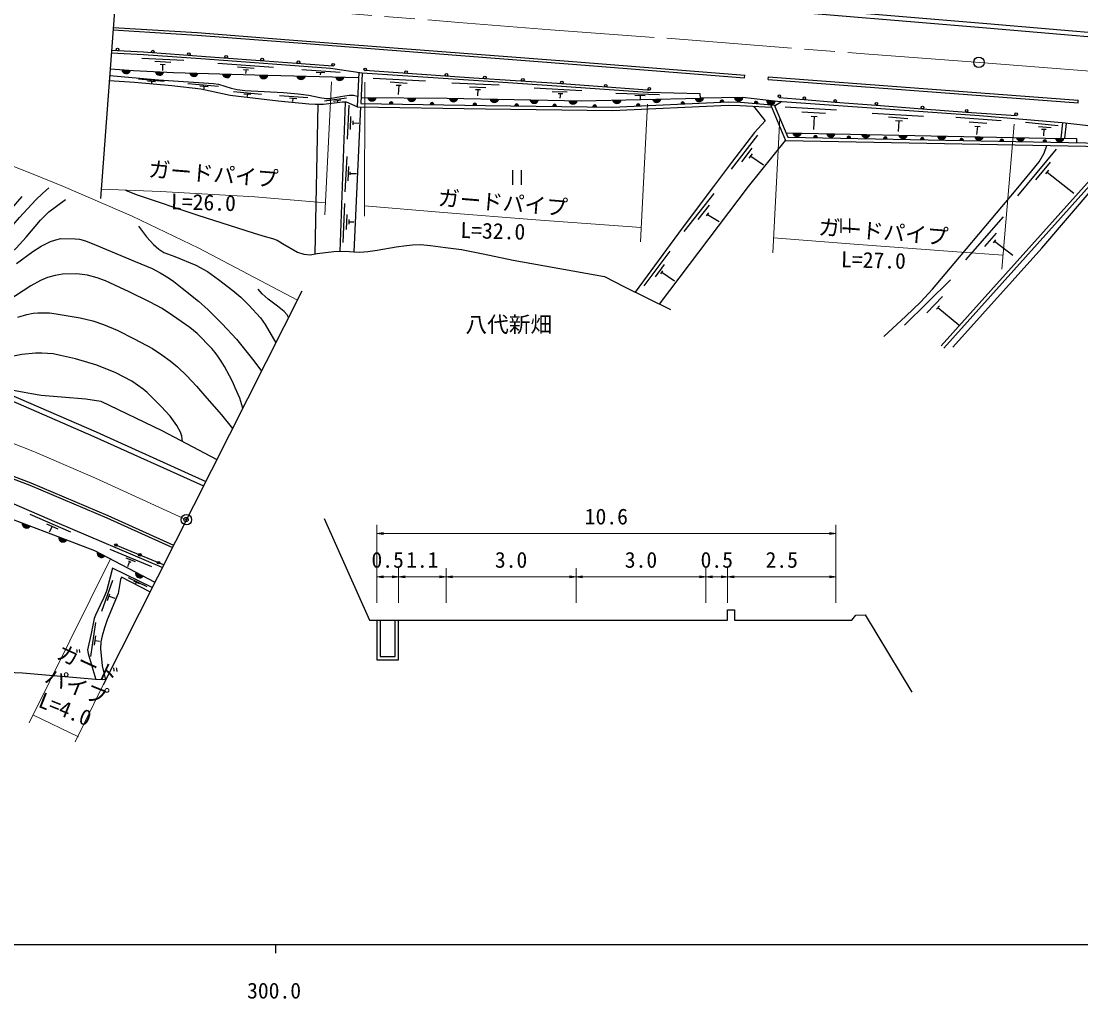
# Model space of a CAD drawing. Units: millimetres at full size, sheet at 1:1000, with parts at other scales. Extents: x 40000 to 680000, y 20000 to 380000.
# Drawn here: x 338645 to 460989, y 198715 to 311600 of the extents above; entities that cross this region are included whole.
import ezdxf
from ezdxf.enums import TextEntityAlignment as Align

# ---------------------------------------------------------------- set-up
doc = ezdxf.new("R2010")
doc.units = ezdxf.units.MM
doc.header["$LTSCALE"] = 1000
doc.header["$PDMODE"] = 32
doc.header["$PDSIZE"] = 500
doc.linetypes.add('CHAIN', pattern=[18.5, 12, -1.5, 3.5, -1.5])
for name, color, linetype, lineweight in [('M-BGD', 7, 'Continuous', 25), ('M-BMK', 2, 'CHAIN', 13), ('M-BMK-OTRS', 5, 'Continuous', 25), ('M-BMK-SRVR', 3, 'Continuous', 25), ('M-STR-HTXT', 7, 'Continuous', 13), ('M-STR-STRC', 7, 'Continuous', 25), ('M-TTL-BAND', 7, 'Continuous', 25)]:
    doc.layers.add(name, color=color, linetype=linetype, lineweight=lineweight)
doc.layers.add('M-BMK-HTXT', color=7, linetype='Continuous')
doc.layers.add('M-OTRS', color=6, linetype='Continuous')
doc.styles.add('ＭＳ ゴシック', font='')
doc.styles.get('ＭＳ ゴシック').set_extended_font_data('MS Gothic')

# ---------------------------------------------------------------- blocks, each defined once
blk = doc.blocks.new('open_arrow')
at = {"color": 0, "linetype": 'Continuous', "lineweight": -2}
blk.add_lwpolyline([(7.5, 1.25), (0, 0), (7.5, -1.25)], dxfattribs=at)

msp = doc.modelspace()

# ---------------------------------------------------------------- hatches: boundary and pattern name
at = {"layer": 'M-BGD'}
for points in [[(350270, 306000, 0.82183), (351258, 305924)], [(354120, 305785, 0.82183), (355110, 305741)], [(358096, 305633, 0.82183), (359087, 305602)], [(361877, 305514, 0.82183), (362868, 305483)], [(366149, 305384, 0.82183), (367139, 305360)], [(370469, 305281, 0.82183), (371460, 305257)], [(374935, 305174, 0.82183), (375926, 305150)], [(378648, 302797, 0.82183), (379639, 302788)], [(381567, 302048, 0.4608), (381370, 302286, 0.4608), (381165, 302055)], [(383234, 302757, 0.82183), (384225, 302748)], [(386279, 301975, 0.4608), (386082, 302213, 0.4608), (385878, 301981)], [(388072, 302712, 0.82183), (389063, 302693)], [(392788, 302622, 0.82183), (393778, 302603)], [(397390, 302534, 0.82183), (398380, 302515)], [(401862, 302448, 0.82183), (402852, 302429)], [(406933, 302502, 0.82183), (407924, 302524)], [(411529, 302605, 0.82183), (412520, 302627)], [(415232, 302062, 0.4608), (415021, 302287, 0.4608), (414831, 302043)], [(416451, 302715, 0.82183), (417441, 302732)], [(419756, 302270, 0.4608), (419544, 302496, 0.4608), (419354, 302252)], [(420993, 302768, 0.82183), (421984, 302778)], [(423694, 302094, 0.4608), (423514, 302345, 0.4608), (423294, 302128)], [(424706, 302453, 0.82183), (425690, 302339)], [(391218, 301898, 0.4608), (391021, 302136, 0.4608), (390816, 301904)], [(396052, 301829, 0.4608), (395855, 302067, 0.4608), (395651, 301835)], [(400435, 301768, 0.4608), (400237, 302006, 0.4608), (400033, 301774)], [(405062, 301704, 0.4608), (404865, 301942, 0.4608), (404661, 301710)], [(410092, 301824, 0.4608), (409880, 302050, 0.4608), (409690, 301806)], [(427736, 298704, 0.82183), (428726, 298684)], [(431643, 298625, 0.82183), (432633, 298605)], [(435680, 298544, 0.82183), (436671, 298524)], [(430553, 298147, 0.4608), (430357, 298386, 0.4608), (430151, 298154)], [(434403, 298074, 0.4608), (434207, 298313, 0.4608), (434002, 298082)], [(438624, 297995, 0.4608), (438428, 298233, 0.4608), (438223, 298002)], [(439973, 298457, 0.82183), (440964, 298437)], [(442888, 297914, 0.4608), (442692, 298153, 0.4608), (442487, 297922)], [(444433, 298367, 0.82183), (445424, 298346)], [(447432, 297829, 0.4608), (447236, 298067, 0.4608), (447031, 297836)], [(448741, 298278, 0.82183), (449732, 298258)], [(452057, 297741, 0.4608), (451861, 297980, 0.4608), (451655, 297749)], [(453536, 298180, 0.82183), (454527, 298159)], [(457035, 297648, 0.4608), (456839, 297886, 0.4608), (456634, 297655)], [(458055, 298091, 0.82183), (459046, 298074)], [(338772, 253646, 0.82183), (339699, 253295)], [(342986, 252051, 0.82183), (343913, 251701)], [(347429, 250324, 0.82183), (348305, 249862)], [(351871, 247981, 0.82183), (352747, 247519)]]:
    msp.add_hatch(color=256, dxfattribs=at).paths.add_polyline_path(points)

# ---------------------------------------------------------------- linework, layer by layer
for p, q in [((352582, 307329), (357407, 307101)), ((354059, 306973), (355915, 306859)), ((354688, 306624), (355256, 306587)), ((354972, 306605), (354953, 305920)), ((361348, 306754), (367763, 306304)), ((363606, 306318), (365530, 306172)), ((364322, 306026), (364907, 305980)), ((364614, 306003), (364560, 305564)), ((371036, 306014), (375467, 305704)), ((352175, 304936), (355165, 304693)), ((353211, 304705), (354167, 304634)), ((353689, 304669), (353689, 304448)), ((372685, 305713), (373686, 305661)), ((373186, 305687), (373168, 305389)), ((379302, 305036), (385331, 304711)), ((357886, 304416), (361438, 304111)), ((359283, 304143), (360215, 304067)), ((359749, 304105), (359717, 303791)), ((363162, 303484), (366390, 303184)), ((381265, 304584), (383210, 304449)), ((381946, 304224), (382535, 304207)), ((382241, 304216), (382184, 303132)), ((388358, 304472), (393842, 304254)), ((390421, 304036), (392292, 303960)), ((391087, 303729), (391664, 303703)), ((391376, 303716), (391331, 302999)), ((397867, 303905), (403372, 303592)), ((399946, 303487), (401688, 303429)), ((364367, 303225), (365164, 303164)), ((364766, 303195), (364742, 302892)), ((368470, 303037), (371759, 302781)), ((369634, 302759), (370476, 302684)), ((370009, 302726), (369982, 302309)), ((373671, 302413), (376213, 302765)), ((374697, 302370), (375538, 302527)), ((375118, 302449), (375151, 302259)), ((375487, 285018), (376094, 302256)), ((400654, 303243), (401165, 303232)), ((400910, 303238), (400852, 302721)), ((407306, 303284), (412340, 303133)), ((409513, 303039), (410696, 303021)), ((410105, 303030), (410098, 302573)), ((372895, 301969), (372533, 284722)), ((376336, 297966), (376500, 301891)), ((377832, 301706), (377052, 284956)), ((426869, 301707), (432784, 301375)), ((428785, 301133), (431501, 300967)), ((436897, 300981), (442812, 300649)), ((376661, 299077), (376721, 300600)), ((376984, 299625), (376958, 300079)), ((376971, 299852), (377633, 299820)), ((429841, 300651), (430566, 300605)), ((430203, 300628), (430128, 299097)), ((438783, 300544), (441016, 300363)), ((439598, 300121), (440383, 300091)), ((439990, 300106), (439915, 298854)), ((446552, 300514), (451790, 300117)), ((448097, 299981), (450149, 299830)), ((454589, 299939), (458364, 299556)), ((458877, 299848), (458699, 298080)), ((459292, 299802), (459090, 298074)), ((448740, 299475), (449383, 299434)), ((449062, 299454), (448959, 298504)), ((456108, 299446), (457571, 299323)), ((456436, 299146), (456983, 299132)), ((456709, 299139), (456682, 298380)), ((420671, 294512), (423701, 298433)), ((421845, 295348), (423044, 296953)), ((422690, 295786), (423076, 296276)), ((453734, 291441), (458166, 296828)), ((376035, 291908), (376273, 295966)), ((422883, 296031), (424368, 295025)), ((455812, 293294), (457480, 295313)), ((376401, 293178), (376493, 294810)), ((376613, 293857), (376631, 294194)), ((376622, 294025), (377360, 294029)), ((395382, 294385), (395382, 292708)), ((396382, 294385), (396382, 292708)), ((456965, 293989), (457280, 294380)), ((457123, 294184), (460176, 291739)), ((415182, 287312), (418654, 291702)), ((375832, 286041), (376010, 290537)), ((416817, 288683), (418126, 290343)), ((376199, 287533), (376267, 289260)), ((417768, 289126), (418039, 289464)), ((417904, 289295), (419229, 288473)), ((433287, 288835), (433287, 287158)), ((434287, 288835), (434287, 287158)), ((447728, 284034), (452076, 288998)), ((376531, 288177), (376531, 288685)), ((376531, 288431), (377058, 288450)), ((449910, 285572), (451266, 287127)), ((450898, 286024), (451161, 286350)), ((451030, 286187), (453148, 284594)), ((410591, 281059), (413589, 285056)), ((411896, 282086), (412909, 283515)), ((412501, 282440), (412730, 282769)), ((412616, 282605), (414062, 281632)), ((440647, 276509), (445936, 281722)), ((443223, 277943), (445037, 279816)), ((444310, 278330), (444687, 278743)), ((444498, 278536), (446912, 276557)), ((339639, 254683), (344335, 252618)), ((341556, 253566), (342887, 252964)), ((342221, 253265), (341888, 252594)), ((355095, 248832), (349586, 251113)), ((348889, 250625), (353689, 248616)), ((350714, 249648), (351804, 249198)), ((351168, 249208), (350936, 248604)), ((351028, 249270), (351308, 249146)), ((350980, 247362), (353139, 246341)), ((347940, 243461), (349209, 247043)), ((351596, 246973), (352251, 246659)), ((351924, 246816), (351842, 246643)), ((348606, 244697), (348894, 245473)), ((348792, 245198), (349456, 244961)), ((346704, 238252), (347256, 242161)), ((347123, 239536), (347259, 240621)), ((347191, 240078), (347675, 240003))]:
    msp.add_line(p, q, dxfattribs=at)
for points in [[(349839, 318602), (365006, 317532), (374082, 316894), (380371, 316478), (397236, 315271), (412890, 313982), (423277, 313060), (450110, 310842), (464486, 309602), (467611, 309362), (476986, 308485), (482628, 309541), (486331, 310178)], [(349876, 319100), (365041, 318031), (374116, 317393), (380405, 316977), (397274, 315769), (412933, 314481), (423320, 313558), (450152, 311340), (464527, 310100), (467653, 309860), (476963, 308990), (482539, 310033), (486329, 310685)], [(485388, 310016), (463768, 295161), (444868, 274104)], [(486331, 310178), (464034, 294859), (445166, 273837)], [(494922, 294570), (492973, 294969), (483699, 296447), (475820, 297517), (461543, 299556), (458843, 299852), (449311, 300656), (425953, 302308), (421921, 302777), (417087, 302730), (417022, 303196), (410955, 303354), (400509, 304115), (390872, 304736), (378014, 305610), (374343, 306131), (359930, 307204), (352766, 307718), (349054, 307916)], [(374635, 306424), (359952, 307503), (352785, 308018), (349076, 308215)], [(348921, 306104), (351620, 305896), (356226, 305691), (365637, 305396), (377590, 305110)], [(411197, 303648), (410970, 303654), (400530, 304414), (390892, 305035), (378333, 305889)], [(377427, 301713), (376198, 302258), (375743, 302251), (373536, 301986), (372615, 301962), (371852, 302010), (368303, 302383), (362792, 303016), (360478, 303515), (359400, 303736), (356031, 304137), (351737, 304516), (348820, 304731)], [(348864, 305329), (354515, 304843), (360855, 304404), (361423, 304340), (362873, 303872), (363579, 303707), (364451, 303606), (368930, 303358), (370624, 303216), (371866, 303048), (373133, 302802), (373867, 302689), (374266, 302656), (375514, 302906), (376520, 303064), (377018, 303055), (377486, 302953)], [(377616, 305666), (377427, 301713), (392246, 301482), (406936, 301278), (420287, 301895), (421673, 301868), (425268, 301686)], [(378014, 305610), (377846, 302106), (392252, 301882), (406930, 301678), (420282, 302295), (421694, 302268), (425749, 301915), (426376, 302278)], [(377879, 302803), (387826, 302717), (403300, 302421), (417087, 302730)], [(426173, 302787), (429060, 302570), (432621, 302244), (437375, 301919), (442694, 301484), (447802, 301106), (453520, 300715)], [(423199, 301791), (424553, 300095), (423326, 298756), (420642, 295286), (418579, 292502), (414962, 287703), (409528, 280327)], [(425149, 301967), (426910, 297815), (463610, 297124)], [(425600, 301928), (427177, 298210), (463610, 297524)], [(426961, 298720), (441826, 298420), (456913, 298110), (460486, 298050), (460478, 297583)], [(412330, 278939), (422615, 292510), (426910, 297815)], [(438243, 275201), (440790, 277538), (442478, 279158), (443874, 280646), (446363, 283611), (450635, 288711), (453535, 292123), (455323, 294311), (456168, 295359), (456744, 296351), (457057, 297247)], [(446210, 273953), (456504, 285409), (462657, 292592), (465175, 294926)], [(267170, 292054), (267771, 291123), (269428, 289268), (271007, 287965), (273593, 286271), (275844, 285164), (278374, 284154), (280797, 283411), (283649, 282685), (286876, 282156), (290412, 281676), (295632, 280727), (301576, 279551), (307061, 278297), (321967, 273617), (333742, 269411), (347048, 263653), (359690, 257929)], [(267937, 292054), (268262, 291474), (269845, 289701), (271364, 288449), (273891, 286793), (276088, 285713), (278573, 284720), (280959, 283989), (283772, 283273), (286965, 282750), (290507, 282269), (295744, 281316), (301701, 280138), (307217, 278877), (322158, 274186), (333962, 269969), (347291, 264202), (359961, 258465)], [(324567, 280000), (325200, 280137), (326250, 280328), (327313, 280612), (328573, 281007), (329613, 281410), (330317, 281775), (331028, 282157), (331716, 282555), (332692, 283222), (333482, 283827), (334547, 284687), (335603, 285725), (336989, 287228), (338459, 288944), (340327, 290974), (341124, 291702), (341841, 292344)], [(337539, 289932), (338774, 291372)], [(350672, 292101), (351911, 291574), (359024, 289212), (365412, 287166), (366550, 286828), (367671, 286520), (368194, 286321), (368809, 285936), (370561, 284938), (371283, 284693), (371994, 284634), (372834, 284772), (374730, 285008), (376057, 285026), (377052, 284956), (377742, 284924), (378687, 284996), (379752, 285143), (381921, 285539), (383125, 285707), (383836, 285785), (384768, 285811), (385900, 285694), (387621, 285474), (389472, 285254), (391975, 284748), (395430, 284023), (405980, 282102), (408245, 280962), (413621, 278300)], [(327047, 278817), (328022, 279111), (328826, 279395), (329788, 279758), (331568, 280519), (332628, 281059), (333580, 281648), (334523, 282334), (335534, 283149), (338081, 285392), (339229, 286650), (340875, 288641), (341829, 289568), (343766, 291006)], [(352173, 287949), (353115, 286694), (353928, 285809), (354520, 285292), (355111, 284907), (356369, 284420), (358809, 283444), (360141, 282690), (361432, 281774), (363065, 280512), (364000, 279725), (364946, 278818), (366261, 277344), (366798, 276566), (368047, 274470)], [(338097, 283625), (339982, 284994), (340933, 285632), (342044, 286142), (342659, 286366), (343226, 286506), (344866, 286480), (345378, 286417), (346057, 286228), (347313, 285741), (351809, 283845), (353751, 283054), (354699, 282533), (355148, 282266), (355755, 281883), (356257, 281532), (357241, 280788), (359114, 279276), (360247, 278260), (361867, 276655), (363505, 274886), (365524, 272377), (366382, 271174)], [(364230, 266916), (363878, 268087), (363368, 269269), (363070, 269921), (362715, 270660), (362111, 271719), (361719, 272329), (361335, 272932), (361041, 273361), (360656, 273806), (358966, 275520), (358121, 276236), (356133, 277614), (354930, 278416), (353545, 279167), (351109, 280336), (348395, 281602), (347424, 281964), (346316, 282268), (345060, 282415), (343415, 282397), (342562, 282254), (341700, 282015), (340882, 281663), (339749, 281052), (337085, 279321)], [(369524, 277394), (369360, 277687), (368996, 278072), (368256, 278706), (367162, 279519), (366452, 280126), (365993, 280673)], [(325826, 278419), (333602, 270098), (334900, 269789), (337089, 269145), (337959, 268950), (338980, 268756), (339825, 268613), (340956, 268435), (343308, 268215), (346100, 267988), (347830, 267723), (354876, 264337), (361245, 261006)], [(338250, 277413), (339278, 277722), (340028, 277883), (340553, 277921), (341910, 277921), (342687, 277822), (345440, 277353), (346927, 276996), (348166, 276576), (349717, 275937), (351671, 274932), (353821, 273800), (354892, 273090), (355832, 272374), (356676, 271672), (357780, 270656), (358884, 269465), (360078, 268052), (361761, 266146), (363052, 264583)], [(357274, 263083), (357176, 263695), (357021, 264143), (356600, 264920), (355827, 265987), (354818, 267120), (353201, 268727), (352725, 269096), (351417, 270026), (349570, 270989), (347364, 271863), (344902, 272607), (343171, 272998), (342338, 273177), (341031, 273270), (340286, 273276), (338724, 273109), (334769, 272327), (333391, 272011)], [(354930, 248507), (342793, 253663), (336691, 256319), (325744, 260292), (319068, 262692)], [(319068, 262692), (321669, 259497), (326568, 258066), (330141, 256916), (341574, 252585), (347104, 250495), (354077, 246817)], [(373636, 254195), (378878, 242438), (379712, 242438), (382212, 242438), (387712, 242438), (402712, 242438), (417712, 242438), (420212, 242438), (420212, 243624), (420993, 243624), (420988, 242438), (432712, 242438), (434558, 242438), (435017, 243012), (436104, 243061), (441487, 234129)], [(353765, 246200), (349194, 248440), (348648, 246374), (348485, 245775), (348196, 245040), (347750, 244157), (347208, 243020), (347074, 242638), (346724, 240898), (346313, 239026), (346374, 238589), (346812, 237125), (347256, 235584)], [(353513, 245702), (350235, 247420), (350101, 247142), (349833, 245514), (348580, 242458), (348255, 241539), (347998, 240631), (347859, 239932), (347812, 239129), (347987, 237165), (348378, 235537)], [(379712, 242438), (379712, 237853), (382212, 237853), (382212, 242438)], [(380112, 242438), (380112, 238253), (381812, 238253), (381812, 242438)], [(348378, 235537), (347256, 235584), (338801, 236330), (332513, 236574), (324478, 236707), (321190, 236307), (319901, 235951)]]:
    msp.add_lwpolyline(points, dxfattribs=at)
for centre in [(349778, 308326), (353851, 308090), (358012, 307792), (362318, 307478), (366460, 307174), (370667, 306865), (374666, 306571), (378363, 306036), (383083, 305715), (387737, 305398), (392183, 305101), (396559, 304819), (401083, 304523), (406134, 304155), (411174, 303796), (426184, 302936), (429071, 302718), (432631, 302391), (437387, 302068), (442708, 301634), (447812, 301256), (453530, 300865), (349586, 251113), (352340, 249972), (354506, 249075)]:
    msp.add_circle(centre, 150, dxfattribs=at)
for centre, radius, start, end in [((350772, 306060), 505, 186.77553, 344.43372), ((354620, 305861), 505, 188.6204, 346.27859), ((358595, 305715), 505, 189.37717, 347.03536), ((362375, 305597), 505, 189.37717, 347.03536), ((366647, 305470), 505, 189.79762, 347.45581), ((370967, 305367), 505, 189.79762, 347.45581), ((375433, 305260), 505, 189.79762, 347.45581), ((379144, 302890), 505, 190.67208, 348.33027), ((381367, 302083), 203, 350.14647, 188.06986), ((383730, 302850), 505, 190.67208, 348.33027), ((386079, 302010), 203, 350.14647, 188.06986), ((388569, 302800), 505, 190.07445, 347.73265), ((393285, 302710), 505, 190.07445, 347.73265), ((397887, 302622), 505, 190.07445, 347.73265), ((402359, 302536), 505, 190.07445, 347.73265), ((407426, 302611), 505, 192.45453, 350.11272), ((412022, 302714), 505, 192.45453, 350.11272), ((415030, 302084), 203, 353.68247, 191.60586), ((416944, 302821), 505, 192.13986, 349.79805), ((419554, 302293), 203, 353.68247, 191.60586), ((421487, 302871), 505, 191.73523, 349.39342), ((423497, 302143), 203, 346.06293, 183.98632), ((425209, 302493), 505, 184.53298, 342.19117), ((391017, 301933), 203, 350.14647, 188.06986), ((395852, 301864), 203, 350.24246, 188.16585), ((400235, 301803), 203, 350.24246, 188.16585), ((404862, 301738), 203, 350.24246, 188.16585), ((409890, 301846), 203, 353.68247, 191.60586), ((428233, 298792), 505, 190.01665, 347.67484), ((432140, 298713), 505, 190.01665, 347.67484), ((436177, 298632), 505, 190.01665, 347.67484), ((430353, 298182), 203, 349.95837, 187.88176), ((434203, 298110), 203, 349.95837, 187.88176), ((438424, 298030), 203, 349.95837, 187.88176), ((440470, 298545), 505, 190.01665, 347.67484), ((442688, 297950), 203, 349.95837, 187.88176), ((444931, 298454), 505, 189.99544, 347.65364), ((447232, 297864), 203, 349.95837, 187.88176), ((449238, 298366), 505, 189.99544, 347.65364), ((451857, 297777), 203, 349.95837, 187.88176), ((454034, 298267), 505, 189.99544, 347.65364), ((456835, 297683), 203, 349.95837, 187.88176), ((458552, 298181), 505, 190.20128, 347.85947), ((339270, 253562), 505, 170.42644, 328.08463), ((343484, 251968), 505, 170.47128, 328.12947), ((347912, 250180), 505, 163.35828, 321.01647), ((352355, 247836), 505, 163.35828, 321.01647)]:
    msp.add_arc(centre, radius, start, end, dxfattribs=at)
at = {"layer": 'M-BMK'}
for points in [[(349514, 314170), (355841, 313899), (367154, 313249), (389160, 311451), (399743, 310607), (415636, 309450), (436516, 307791), (448349, 306917), (455674, 306347), (462570, 305787), (472470, 304664), (481781, 303509), (489972, 302345), (499827, 300564), (508942, 298657), (515822, 297036), (519780, 295968), (523883, 294856), (527682, 293802), (536483, 291018), (541845, 289092), (546755, 287207)], [(258631, 281498), (266437, 280783), (272918, 280039), (280932, 278943), (291056, 277066), (296984, 275807), (306275, 273601), (312626, 271777), (317374, 270355), (321990, 268738), (326221, 267242), (329251, 266107), (332869, 264781), (340178, 261861), (347224, 258826), (357726, 254041)]]:
    msp.add_lwpolyline(points, dxfattribs=at)
at = {"layer": 'M-BMK-OTRS'}
for p, q in [((351741, 344475), (347820, 291135)), ((371049, 280413), (348101, 234988))]:
    msp.add_line(p, q, dxfattribs=at)
at = {"layer": 'M-BMK-SRVR'}
for centre in [(449225, 306849), (357726, 254041)]:
    msp.add_circle(centre, 600, dxfattribs=at)
at = {"layer": 'M-OTRS'}
msp.add_point((357677, 254042), dxfattribs=at)
at = {"layer": 'M-STR-HTXT'}
for p, q in [((374490, 304586), (373721, 289233)), ((378309, 304559), (378282, 289096)), ((410959, 302015), (410135, 286132)), ((426228, 300449), (425420, 284851)), ((453309, 299696), (451871, 282979)), ((379712, 244438), (379712, 253438)), ((432712, 244438), (432712, 253438)), ((432712, 252438), (379712, 252438)), ((348959, 249517), (339549, 230597)), ((382212, 244438), (382212, 248438)), ((387712, 244438), (387712, 248438)), ((402712, 244438), (402712, 248438)), ((417712, 244438), (417712, 248438)), ((420212, 244438), (420212, 248438)), ((379712, 247438), (382212, 247438)), ((382212, 247438), (387712, 247438)), ((387712, 247438), (402712, 247438)), ((402712, 247438), (417712, 247438)), ((417712, 247438), (420212, 247438)), ((420212, 247438), (432712, 247438)), ((348101, 234988), (344863, 228379)), ((340003, 231510), (345252, 228984))]:
    msp.add_line(p, q, dxfattribs=at)
for points in [[(260744, 311430), (269516, 310626), (276660, 309806), (285702, 308570), (296907, 306493), (303567, 305078), (313884, 302628), (321071, 300565), (326642, 298896), (331949, 297037), (336421, 295364), (339642, 294091), (343539, 292495), (351467, 289080), (359139, 285400), (370533, 279392)], [(347900, 292219), (354739, 291926), (365627, 291301), (373791, 290634)], [(378284, 290266), (387389, 289522), (398069, 288670), (410221, 287786)], [(425510, 286596), (434834, 285855), (446687, 284979), (452008, 284566)]]:
    msp.add_lwpolyline(points, dxfattribs=at)
at = {"layer": 'M-STR-STRC'}
for p, q in [((422155, 305072), (422179, 305371)), ((424890, 304883), (424913, 305182)), ((424890, 304883), (460677, 302187)), ((424913, 305182), (460700, 302486)), ((460677, 302187), (460700, 302486))]:
    msp.add_line(p, q, dxfattribs=at)
for points in [[(349272, 310890), (358969, 310289), (369595, 309459), (402321, 306952), (422179, 305371)], [(349250, 310591), (358948, 309989), (369572, 309160), (402298, 306653), (422155, 305072)], [(261145, 272741), (261825, 273166), (263709, 273936), (265246, 274396), (266955, 274716), (269053, 274836), (271955, 274700), (290577, 273523), (293032, 273190), (295965, 272617), (302058, 271147), (308307, 269460), (319382, 265886), (330892, 261661), (339769, 258291), (348643, 254522), (356235, 251088)], [(261304, 272486), (261962, 272898), (263809, 273653), (265316, 274104), (266992, 274418), (269054, 274536), (271939, 274401), (290547, 273224), (292983, 272894), (295901, 272323), (301984, 270856), (308221, 269172), (319285, 265603), (330787, 261380), (339657, 258012), (348522, 254248), (356099, 250820)]]:
    msp.add_lwpolyline(points, dxfattribs=at)
at = {"layer": 'M-TTL-BAND'}
for p, q in [((40000, 205000), (579000, 205000)), ((368000, 205000), (368000, 204000))]:
    msp.add_line(p, q, dxfattribs=at)

# ---------------------------------------------------------------- block references
at = {"layer": 'M-STR-HTXT', "xscale": 100, "yscale": 100}
for p in [(379712, 252438), (379712, 247438), (382212, 247438), (387712, 247438), (402712, 247438), (417712, 247438), (420212, 247438)]:
    msp.add_blockref('open_arrow', p, dxfattribs=at)
at = {"layer": 'M-STR-HTXT', "xscale": 100, "yscale": 100, "rotation": 180}
for p in [(432712, 252438), (382212, 247438), (387712, 247438), (402712, 247438), (417712, 247438), (420212, 247438), (432712, 247438)]:
    msp.add_blockref('open_arrow', p, dxfattribs=at)

# ---------------------------------------------------------------- texts
at = {"layer": 'M-BMK-HTXT', "style": 'ＭＳ ゴシック'}
msp.add_text('八代新畑', height=1833, dxfattribs=at).set_placement((389942, 275123), align=Align.BOTTOM_LEFT)
at = {"layer": 'M-STR-HTXT', "style": 'ＭＳ ゴシック'}
for s, rotation, p in [('ガードパイプ', 355.449, (353250, 293097)), ('L=26.0', 358.388, (355913, 289329)), ('ガードパイプ', 355.449, (386665, 289789)), ('ガードパイプ', 355.449, (430609, 286420)), ('L=32.0', 358.388, (389328, 286022)), ('L=27.0', 358.388, (433271, 282652)), ('ガード', 335.331, (342375, 237590)), ('パイプ', 338.27, (341018, 234804)), ('L=4.0', 338.27, (340289, 231952))]:
    msp.add_text(s, height=1833, rotation=rotation, dxfattribs=at).set_placement(p, align=Align.BOTTOM_LEFT)
for s, p in [('10.6', (403712, 252938)), ('0.5', (379087, 247938)), ('1.1', (383087, 247938)), ('3.0', (393337, 247938)), ('3.0', (408337, 247938)), ('0.5', (417087, 247938)), ('2.5', (424587, 247938))]:
    msp.add_text(s, height=1833, dxfattribs=at).set_placement(p, align=Align.BOTTOM_LEFT)
at = {"layer": 'M-TTL-BAND', "style": 'ＭＳ ゴシック'}
msp.add_text('300.0', height=1833, dxfattribs=at).set_placement((367844, 198195), align=Align.BOTTOM_CENTER)

doc.saveas('drawing.dxf')
